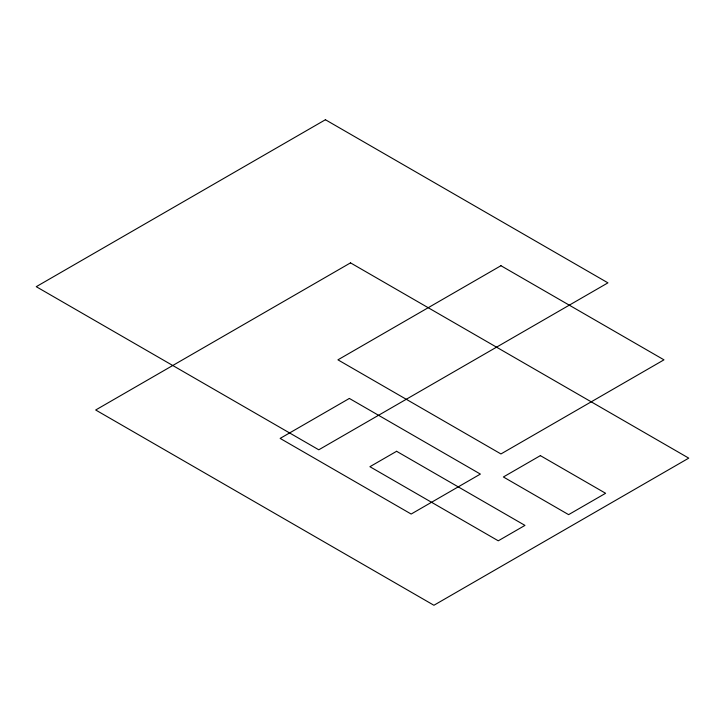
<?xml version="1.0" encoding="UTF-8"?>
<svg xmlns="http://www.w3.org/2000/svg" width="725" height="725" viewBox="0 0 725 725"><rect width="100%" height="100%" fill="white"/><g stroke="black" fill="none" stroke-linecap="round" stroke-linejoin="round"><path stroke-width="1.09" d="M325.416 119.734L36.25 286.683L318.773 449.799L607.94 282.85L325.416 119.734M350.519 262.867L95.682 409.997L433.913 605.266L688.75 458.137L350.519 262.867M500.948 265.712L337.932 359.836L500.948 453.95L663.973 359.836L500.948 265.712M349.368 398.442L280.149 438.407L411.166 514.043L480.385 474.087L349.368 398.442M396.602 451.294L369.913 466.701L498.274 540.805L524.963 525.398L396.602 451.294M540.37 455.626L503.377 476.978L568.608 514.641L605.602 493.281L540.37 455.626"/></g></svg>
